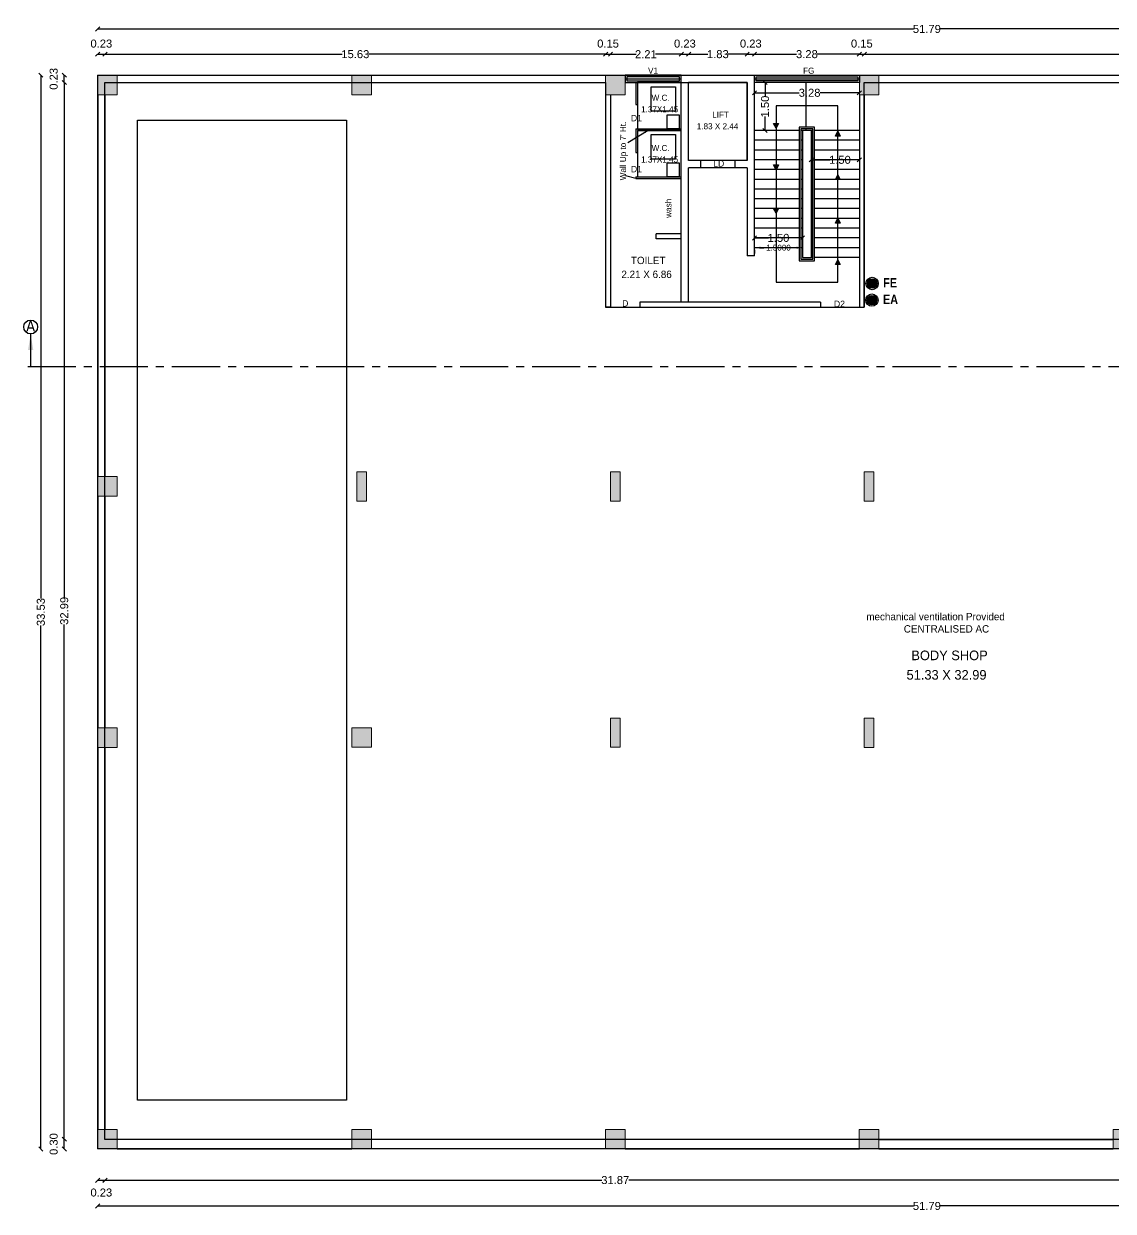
# Model space of a CAD drawing. Header units: metres. Extents: x 71870 to 71989, y 12512 to 13085.
# Drawn here: x 71908.63 to 71942.66, y 12799.46 to 12836.54 of the extents above; entities that cross this region are included whole.
import ezdxf

# ---------------------------------------------------------------- set-up
doc = ezdxf.new("R2010")
doc.units = ezdxf.units.M
doc.header["$MEASUREMENT"] = 0
doc.linetypes.add('ACAD_ISO08W100', pattern=[36, 24, -3, 6, -3])
doc.linetypes.add('CENTER2', pattern=[1.125, 0.75, -0.125, 0.125, -0.125])
doc.layers.get('Defpoints').update_dxf_attribs({"color": 6, "lineweight": 0})
doc.layers.add('BLK_1_FLR_2_BLT_UP_AREA', color=52, linetype='Continuous', plot=False)
for name, color, linetype in [('BLK_1_FLR_2_EXIT_WIDTH_STAIR', 1, 'Continuous'), ('BLK_1_FLR_2_LIFT_1', 30, 'Continuous'), ('BLK_1_FLR_2_ROOM_1', 2, 'Continuous'), ('BLK_1_FLR_2_WASH', 55, 'Continuous'), ('BLK_1_FLR_2_WATER_CLOSET', 1, 'Continuous'), ('TOILET_VENTILATION', 6, 'Continuous')]:
    doc.layers.add(name, color=color, linetype=linetype)
doc.layers.add('BLK_1_FLR_2_ROOM_1_LIGHT_VENTILATION_1', color=2, linetype='Continuous', lineweight=0)
doc.layers.add('COL', color=1, linetype='Continuous', lineweight=18)
doc.styles.add('century Gothic', font='arial.ttf')
doc.styles.get("Standard").update_dxf_attribs({"font": 'arial.ttf'})
doc.styles.add('TITLE', font='GOTHIC.TTF')
doc.dimstyles.new('STAND', dxfattribs={"dimtxt": 0.25, "dimasz": 0.13, "dimexe": 0, "dimexo": 0, "dimgap": 0, "dimtad": 0, "dimzin": 0, "dimdsep": 46, "dimtxsty": 'century Gothic', "dimblk": 'OBLIQUE', "dimcen": 0.15, "dimse1": 1, "dimse2": 1, "dimclrd": 5, "dimclre": 7, "dimclrt": 5, "dimazin": 0, "dimtfac": 1, "dimtofl": 0, "dimtmove": 0, "dimatfit": 3, "dimfxl": 0, "dimtolj": 1, "dimtzin": 0, "dimlwd": -1, "dimlwe": -1, "dimarcsym": 0})
doc.dimstyles.get("Standard").update_dxf_attribs({"dimtxt": 0.18, "dimasz": 0.18, "dimexe": 0.18, "dimexo": 0.0625, "dimgap": 0.09, "dimtad": 0, "dimtih": 1, "dimtoh": 1, "dimdec": 4, "dimzin": 0, "dimdsep": 46, "dimtxsty": 'Standard', "dimcen": 0.09, "dimadec": 0, "dimazin": 0, "dimtfac": 1, "dimtdec": 4, "dimtofl": 0, "dimtmove": 0, "dimatfit": 3, "dimfxl": 0, "dimtolj": 1, "dimtzin": 0, "dimarcsym": 0})

# ---------------------------------------------------------------- blocks, each defined once
blk = doc.blocks.new('*U3')
at = {"layer": 'COL'}
h = blk.add_hatch(color=8, dxfattribs=at)
h.dxf.hatch_style = 1
h.paths.add_polyline_path([(2704.9, 761), (2704.9, 737), (2680.9, 737), (2680.9, 761)])
at = {"layer": 'COL', "ltscale": 0.02}
blk.add_lwpolyline([(2704.9, 761), (2704.9, 737), (2680.9, 737), (2680.9, 761)], close=True, dxfattribs=at)
blk = doc.blocks.new('A$C493907E4')
at = {"layer": 'COL'}
h = blk.add_hatch(color=8, dxfattribs=at)
h.dxf.hatch_style = 1
h.paths.add_polyline_path([(12, 36), (12, 0), (0, 0), (0, 36)])
at = {"layer": 'COL', "ltscale": 0.02}
blk.add_lwpolyline([(12, 36), (12, 0), (0, 0), (0, 36)], close=True, dxfattribs=at)
blk = doc.blocks.new('_Oblique')
at = {"color": 0, "linetype": 'ByBlock', "lineweight": -2}
blk.add_line((-0.5, -0.5), (0.5, 0.5), dxfattribs=at)
blk = doc.blocks.new('*D95')
at = {"color": 5}
for p, q in [((71933.229, 12832.291), (71933.808, 12832.291)), ((71934.729, 12832.291), (71934.433, 12832.291))]:
    blk.add_line(p, q, dxfattribs=at)
at = {"layer": 'Defpoints', "color": 0, "lineweight": 25}
for p in [(71933.229, 12832.291), (71934.729, 12832.291), (71934.729, 12832.291)]:
    blk.add_point(p, dxfattribs=at)
at = {"color": 5, "xscale": 0.13, "yscale": 0.13, "zscale": 0.13, "rotation": 180}
blk.add_blockref('_Oblique', (71933.229, 12832.291), dxfattribs=at)
at = {"color": 5, "xscale": 0.13, "yscale": 0.13, "zscale": 0.13}
blk.add_blockref('_Oblique', (71934.729, 12832.291), dxfattribs=at)
at = {"color": 5, "insert": (71934.121, 12832.291), "char_height": 0.25, "attachment_point": 5, "style": 'century Gothic'}
blk.add_mtext('\\A1;1.50', dxfattribs=at)
blk = doc.blocks.new('*D96')
at = {"color": 5}
for p, q in [((71931.452, 12829.853), (71931.89, 12829.853)), ((71932.952, 12829.853), (71932.515, 12829.853))]:
    blk.add_line(p, q, dxfattribs=at)
at = {"layer": 'Defpoints', "color": 0, "lineweight": 25}
for p in [(71931.452, 12829.853), (71932.952, 12829.853), (71932.952, 12829.853)]:
    blk.add_point(p, dxfattribs=at)
at = {"color": 5, "xscale": 0.13, "yscale": 0.13, "zscale": 0.13, "rotation": 180}
blk.add_blockref('_Oblique', (71931.452, 12829.853), dxfattribs=at)
at = {"color": 5, "xscale": 0.13, "yscale": 0.13, "zscale": 0.13}
blk.add_blockref('_Oblique', (71932.952, 12829.853), dxfattribs=at)
at = {"color": 5, "insert": (71932.202, 12829.853), "char_height": 0.25, "attachment_point": 5, "style": 'century Gothic'}
blk.add_mtext('\\A1;1.50', dxfattribs=at)
blk = doc.blocks.new('*D97')
at = {"color": 5}
for p, q in [((71931.783, 12834.705), (71931.783, 12834.268)), ((71931.783, 12833.205), (71931.783, 12833.643))]:
    blk.add_line(p, q, dxfattribs=at)
at = {"layer": 'Defpoints', "color": 0, "lineweight": 25}
for p in [(71931.783, 12834.705), (71931.783, 12834.705), (71931.783, 12833.205)]:
    blk.add_point(p, dxfattribs=at)
at = {"color": 5, "xscale": 0.13, "yscale": 0.13, "zscale": 0.13}
for p, rotation in [((71931.783, 12834.705), 90), ((71931.783, 12833.205), 270)]:
    blk.add_blockref('_Oblique', p, dxfattribs=dict(at, rotation=rotation))
at = {"color": 5, "insert": (71931.783, 12833.955), "char_height": 0.25, "attachment_point": 5, "rotation": 90, "style": 'century Gothic'}
blk.add_mtext('\\A1;1.50', dxfattribs=at)
blk = doc.blocks.new('*D94')
at = {"color": 5}
for p, q in [((71931.452, 12834.384), (71932.849, 12834.384)), ((71934.729, 12834.384), (71933.499, 12834.384))]:
    blk.add_line(p, q, dxfattribs=at)
at = {"layer": 'Defpoints', "color": 0, "lineweight": 25}
for p in [(71931.452, 12834.388), (71934.729, 12834.384), (71934.729, 12834.324)]:
    blk.add_point(p, dxfattribs=at)
at = {"color": 5, "xscale": 0.13, "yscale": 0.13, "zscale": 0.13, "rotation": 180}
blk.add_blockref('_Oblique', (71931.452, 12834.384), dxfattribs=at)
at = {"color": 5, "xscale": 0.13, "yscale": 0.13, "zscale": 0.13}
blk.add_blockref('_Oblique', (71934.729, 12834.384), dxfattribs=at)
at = {"color": 5, "insert": (71933.174, 12834.384), "char_height": 0.25, "attachment_point": 5, "style": 'century Gothic'}
blk.add_mtext('\\A1;3.28', dxfattribs=at)
blk = doc.blocks.new('*D101')
at = {"color": 5}
blk.add_line((71910.94, 12835.59), (71911.169, 12835.59), dxfattribs=at)
at = {"layer": 'Defpoints', "color": 0, "lineweight": 25}
for p in [(71911.169, 12835.59), (71910.94, 12834.934), (71911.169, 12834.324)]:
    blk.add_point(p, dxfattribs=at)
at = {"color": 5, "xscale": 0.13, "yscale": 0.13, "zscale": 0.13, "rotation": 180}
blk.add_blockref('_Oblique', (71910.94, 12835.59), dxfattribs=at)
at = {"color": 5, "xscale": 0.13, "yscale": 0.13, "zscale": 0.13}
blk.add_blockref('_Oblique', (71911.169, 12835.59), dxfattribs=at)
at = {"color": 5, "insert": (71911.055, 12835.92), "char_height": 0.25, "attachment_point": 5, "style": 'century Gothic'}
blk.add_mtext('\\A1;0.23', dxfattribs=at)
blk = doc.blocks.new('*D102')
at = {"color": 5}
for p, q in [((71911.169, 12835.59), (71918.576, 12835.59)), ((71926.804, 12835.59), (71919.397, 12835.59))]:
    blk.add_line(p, q, dxfattribs=at)
at = {"layer": 'Defpoints', "color": 0, "lineweight": 25}
for p in [(71926.804, 12835.59), (71926.804, 12834.934), (71911.169, 12834.324)]:
    blk.add_point(p, dxfattribs=at)
at = {"color": 5, "xscale": 0.13, "yscale": 0.13, "zscale": 0.13, "rotation": 180}
blk.add_blockref('_Oblique', (71911.169, 12835.59), dxfattribs=at)
at = {"color": 5, "xscale": 0.13, "yscale": 0.13, "zscale": 0.13}
blk.add_blockref('_Oblique', (71926.804, 12835.59), dxfattribs=at)
at = {"color": 5, "insert": (71918.987, 12835.59), "char_height": 0.25, "attachment_point": 5, "style": 'century Gothic'}
blk.add_mtext('\\A1;15.63', dxfattribs=at)
blk = doc.blocks.new('*D103')
at = {"color": 5}
blk.add_line((71926.804, 12835.59), (71926.956, 12835.59), dxfattribs=at)
at = {"layer": 'Defpoints', "color": 0, "lineweight": 25}
for p in [(71926.956, 12835.59), (71926.804, 12834.934), (71926.956, 12834.324)]:
    blk.add_point(p, dxfattribs=at)
at = {"color": 5, "xscale": 0.13, "yscale": 0.13, "zscale": 0.13, "rotation": 180}
blk.add_blockref('_Oblique', (71926.804, 12835.59), dxfattribs=at)
at = {"color": 5, "xscale": 0.13, "yscale": 0.13, "zscale": 0.13}
blk.add_blockref('_Oblique', (71926.956, 12835.59), dxfattribs=at)
at = {"color": 5, "insert": (71926.88, 12835.92), "char_height": 0.25, "attachment_point": 5, "style": 'century Gothic'}
blk.add_mtext('\\A1;0.15', dxfattribs=at)
blk = doc.blocks.new('*D104')
at = {"color": 5}
for p, q in [((71926.956, 12835.59), (71927.759, 12835.59)), ((71929.166, 12835.59), (71928.364, 12835.59))]:
    blk.add_line(p, q, dxfattribs=at)
at = {"layer": 'Defpoints', "color": 0, "lineweight": 25}
for p in [(71929.166, 12835.59), (71929.166, 12834.705), (71926.956, 12834.324)]:
    blk.add_point(p, dxfattribs=at)
at = {"color": 5, "xscale": 0.13, "yscale": 0.13, "zscale": 0.13, "rotation": 180}
blk.add_blockref('_Oblique', (71926.956, 12835.59), dxfattribs=at)
at = {"color": 5, "xscale": 0.13, "yscale": 0.13, "zscale": 0.13}
blk.add_blockref('_Oblique', (71929.166, 12835.59), dxfattribs=at)
at = {"color": 5, "insert": (71928.061, 12835.59), "char_height": 0.25, "attachment_point": 5, "style": 'century Gothic'}
blk.add_mtext('\\A1;2.21', dxfattribs=at)
blk = doc.blocks.new('*D105')
at = {"color": 5}
blk.add_line((71929.166, 12835.59), (71929.395, 12835.59), dxfattribs=at)
at = {"layer": 'Defpoints', "color": 0, "lineweight": 25}
for p in [(71929.395, 12835.59), (71929.166, 12834.705), (71929.395, 12834.705)]:
    blk.add_point(p, dxfattribs=at)
at = {"color": 5, "xscale": 0.13, "yscale": 0.13, "zscale": 0.13, "rotation": 180}
blk.add_blockref('_Oblique', (71929.166, 12835.59), dxfattribs=at)
at = {"color": 5, "xscale": 0.13, "yscale": 0.13, "zscale": 0.13}
blk.add_blockref('_Oblique', (71929.395, 12835.59), dxfattribs=at)
at = {"color": 5, "insert": (71929.28, 12835.92), "char_height": 0.25, "attachment_point": 5, "style": 'century Gothic'}
blk.add_mtext('\\A1;0.23', dxfattribs=at)
blk = doc.blocks.new('*D106')
at = {"color": 5}
for p, q in [((71929.395, 12835.59), (71929.996, 12835.59)), ((71931.224, 12835.59), (71930.622, 12835.59))]:
    blk.add_line(p, q, dxfattribs=at)
at = {"layer": 'Defpoints', "color": 0, "lineweight": 25}
for p in [(71931.224, 12835.59), (71929.395, 12834.705), (71931.224, 12834.705)]:
    blk.add_point(p, dxfattribs=at)
at = {"color": 5, "xscale": 0.13, "yscale": 0.13, "zscale": 0.13, "rotation": 180}
blk.add_blockref('_Oblique', (71929.395, 12835.59), dxfattribs=at)
at = {"color": 5, "xscale": 0.13, "yscale": 0.13, "zscale": 0.13}
blk.add_blockref('_Oblique', (71931.224, 12835.59), dxfattribs=at)
at = {"color": 5, "insert": (71930.309, 12835.59), "char_height": 0.25, "attachment_point": 5, "style": 'century Gothic'}
blk.add_mtext('\\A1;1.83', dxfattribs=at)
blk = doc.blocks.new('*D107')
at = {"color": 5}
blk.add_line((71931.224, 12835.59), (71931.452, 12835.59), dxfattribs=at)
at = {"layer": 'Defpoints', "color": 0, "lineweight": 25}
for p in [(71931.452, 12835.59), (71931.224, 12834.705), (71931.452, 12834.705)]:
    blk.add_point(p, dxfattribs=at)
at = {"color": 5, "xscale": 0.13, "yscale": 0.13, "zscale": 0.13, "rotation": 180}
blk.add_blockref('_Oblique', (71931.224, 12835.59), dxfattribs=at)
at = {"color": 5, "xscale": 0.13, "yscale": 0.13, "zscale": 0.13}
blk.add_blockref('_Oblique', (71931.452, 12835.59), dxfattribs=at)
at = {"color": 5, "insert": (71931.338, 12835.92), "char_height": 0.25, "attachment_point": 5, "style": 'century Gothic'}
blk.add_mtext('\\A1;0.23', dxfattribs=at)
blk = doc.blocks.new('*D108')
at = {"color": 5}
for p, q in [((71931.452, 12835.59), (71932.766, 12835.59)), ((71934.729, 12835.59), (71933.415, 12835.59))]:
    blk.add_line(p, q, dxfattribs=at)
at = {"layer": 'Defpoints', "color": 0, "lineweight": 25}
for p in [(71934.729, 12835.59), (71931.452, 12834.705), (71934.729, 12834.324)]:
    blk.add_point(p, dxfattribs=at)
at = {"color": 5, "xscale": 0.13, "yscale": 0.13, "zscale": 0.13, "rotation": 180}
blk.add_blockref('_Oblique', (71931.452, 12835.59), dxfattribs=at)
at = {"color": 5, "xscale": 0.13, "yscale": 0.13, "zscale": 0.13}
blk.add_blockref('_Oblique', (71934.729, 12835.59), dxfattribs=at)
at = {"color": 5, "insert": (71933.09, 12835.59), "char_height": 0.25, "attachment_point": 5, "style": 'century Gothic'}
blk.add_mtext('\\A1;3.28', dxfattribs=at)
blk = doc.blocks.new('*D109')
at = {"color": 5}
blk.add_line((71934.729, 12835.59), (71934.881, 12835.59), dxfattribs=at)
at = {"layer": 'Defpoints', "color": 0, "lineweight": 25}
for p in [(71934.881, 12835.59), (71934.729, 12834.324), (71934.881, 12834.324)]:
    blk.add_point(p, dxfattribs=at)
at = {"color": 5, "xscale": 0.13, "yscale": 0.13, "zscale": 0.13, "rotation": 180}
blk.add_blockref('_Oblique', (71934.729, 12835.59), dxfattribs=at)
at = {"color": 5, "xscale": 0.13, "yscale": 0.13, "zscale": 0.13}
blk.add_blockref('_Oblique', (71934.881, 12835.59), dxfattribs=at)
at = {"color": 5, "insert": (71934.805, 12835.92), "char_height": 0.25, "attachment_point": 5, "style": 'century Gothic'}
blk.add_mtext('\\A1;0.15', dxfattribs=at)
blk = doc.blocks.new('*D110')
at = {"color": 5}
for p, q in [((71934.881, 12835.59), (71948.381, 12835.59)), ((71962.731, 12835.59), (71949.231, 12835.59))]:
    blk.add_line(p, q, dxfattribs=at)
at = {"layer": 'Defpoints', "color": 0, "lineweight": 25}
for p in [(71962.731, 12835.59), (71962.731, 12834.934), (71934.881, 12834.324)]:
    blk.add_point(p, dxfattribs=at)
at = {"color": 5, "xscale": 0.13, "yscale": 0.13, "zscale": 0.13, "rotation": 180}
blk.add_blockref('_Oblique', (71934.881, 12835.59), dxfattribs=at)
at = {"color": 5, "xscale": 0.13, "yscale": 0.13, "zscale": 0.13}
blk.add_blockref('_Oblique', (71962.731, 12835.59), dxfattribs=at)
at = {"color": 5, "insert": (71948.806, 12835.59), "char_height": 0.25, "attachment_point": 5, "style": 'century Gothic'}
blk.add_mtext('\\A1;27.85', dxfattribs=at)
blk = doc.blocks.new('*D112')
at = {"color": 5}
for p, q in [((71910.94, 12836.377), (71936.414, 12836.377)), ((71962.731, 12836.377), (71937.258, 12836.377))]:
    blk.add_line(p, q, dxfattribs=at)
at = {"layer": 'Defpoints', "color": 0, "lineweight": 25}
for p in [(71910.94, 12836.377), (71910.94, 12834.934), (71962.731, 12834.934)]:
    blk.add_point(p, dxfattribs=at)
at = {"color": 5, "xscale": 0.13, "yscale": 0.13, "zscale": 0.13, "rotation": 180}
blk.add_blockref('_Oblique', (71910.94, 12836.377), dxfattribs=at)
at = {"color": 5, "xscale": 0.13, "yscale": 0.13, "zscale": 0.13}
blk.add_blockref('_Oblique', (71962.731, 12836.377), dxfattribs=at)
at = {"color": 5, "insert": (71936.836, 12836.377), "char_height": 0.25, "attachment_point": 5, "style": 'century Gothic'}
blk.add_mtext('\\A1;51.79', dxfattribs=at)
blk = doc.blocks.new('*D113')
at = {"color": 5}
blk.add_line((71910.94, 12800.426), (71911.169, 12800.426), dxfattribs=at)
at = {"layer": 'Defpoints', "color": 0, "lineweight": 25}
for p in [(71911.169, 12802.016), (71910.94, 12801.406), (71911.169, 12800.426)]:
    blk.add_point(p, dxfattribs=at)
at = {"color": 5, "xscale": 0.13, "yscale": 0.13, "zscale": 0.13, "rotation": 180}
blk.add_blockref('_Oblique', (71910.94, 12800.426), dxfattribs=at)
at = {"color": 5, "xscale": 0.13, "yscale": 0.13, "zscale": 0.13}
blk.add_blockref('_Oblique', (71911.169, 12800.426), dxfattribs=at)
at = {"color": 5, "insert": (71911.055, 12800.043), "char_height": 0.25, "attachment_point": 5, "style": 'century Gothic'}
blk.add_mtext('\\A1;0.23', dxfattribs=at)
blk = doc.blocks.new('*D114')
at = {"color": 5}
for p, q in [((71911.169, 12800.432), (71926.682, 12800.432)), ((71943.038, 12800.432), (71927.525, 12800.432))]:
    blk.add_line(p, q, dxfattribs=at)
at = {"layer": 'Defpoints', "color": 0, "lineweight": 25}
for p in [(71911.169, 12802.016), (71943.038, 12802.016), (71943.038, 12800.432)]:
    blk.add_point(p, dxfattribs=at)
at = {"color": 5, "xscale": 0.13, "yscale": 0.13, "zscale": 0.13, "rotation": 180}
blk.add_blockref('_Oblique', (71911.169, 12800.432), dxfattribs=at)
at = {"color": 5, "xscale": 0.13, "yscale": 0.13, "zscale": 0.13}
blk.add_blockref('_Oblique', (71943.038, 12800.432), dxfattribs=at)
at = {"color": 5, "insert": (71927.104, 12800.432), "char_height": 0.25, "attachment_point": 5, "style": 'century Gothic'}
blk.add_mtext('\\A1;31.87', dxfattribs=at)
blk = doc.blocks.new('*D122')
at = {"color": 5}
for p, q in [((71910.94, 12799.624), (71936.414, 12799.624)), ((71962.731, 12799.624), (71937.258, 12799.624))]:
    blk.add_line(p, q, dxfattribs=at)
at = {"layer": 'Defpoints', "color": 0, "lineweight": 25}
for p in [(71910.94, 12801.406), (71962.731, 12801.406), (71962.731, 12799.624)]:
    blk.add_point(p, dxfattribs=at)
at = {"color": 5, "xscale": 0.13, "yscale": 0.13, "zscale": 0.13, "rotation": 180}
blk.add_blockref('_Oblique', (71910.94, 12799.624), dxfattribs=at)
at = {"color": 5, "xscale": 0.13, "yscale": 0.13, "zscale": 0.13}
blk.add_blockref('_Oblique', (71962.731, 12799.624), dxfattribs=at)
at = {"color": 5, "insert": (71936.836, 12799.624), "char_height": 0.25, "attachment_point": 5, "style": 'century Gothic'}
blk.add_mtext('\\A1;51.79', dxfattribs=at)
blk = doc.blocks.new('*D123')
at = {"color": 5}
blk.add_line((71909.897, 12801.406), (71909.897, 12801.711), dxfattribs=at)
at = {"layer": 'Defpoints', "color": 0, "lineweight": 25}
for p in [(71909.897, 12801.711), (71911.55, 12801.711), (71910.94, 12801.406)]:
    blk.add_point(p, dxfattribs=at)
at = {"color": 5, "xscale": 0.13, "yscale": 0.13, "zscale": 0.13}
for p, rotation in [((71909.897, 12801.711), 90), ((71909.897, 12801.406), 270)]:
    blk.add_blockref('_Oblique', p, dxfattribs=dict(at, rotation=rotation))
at = {"color": 5, "insert": (71909.567, 12801.558), "char_height": 0.25, "attachment_point": 5, "rotation": 90, "style": 'century Gothic'}
blk.add_mtext('\\A1;0.30', dxfattribs=at)
blk = doc.blocks.new('*D124')
at = {"color": 5}
for p, q in [((71909.897, 12834.705), (71909.897, 12818.63)), ((71909.897, 12801.711), (71909.897, 12817.786))]:
    blk.add_line(p, q, dxfattribs=at)
at = {"layer": 'Defpoints', "color": 0, "lineweight": 25}
for p in [(71909.897, 12834.705), (71911.55, 12834.705), (71911.55, 12801.711)]:
    blk.add_point(p, dxfattribs=at)
at = {"color": 5, "xscale": 0.13, "yscale": 0.13, "zscale": 0.13}
for p, rotation in [((71909.897, 12834.705), 90), ((71909.897, 12801.711), 270)]:
    blk.add_blockref('_Oblique', p, dxfattribs=dict(at, rotation=rotation))
at = {"color": 5, "insert": (71909.897, 12818.208), "char_height": 0.25, "attachment_point": 5, "rotation": 90, "style": 'century Gothic'}
blk.add_mtext('\\A1;32.99', dxfattribs=at)
blk = doc.blocks.new('*D125')
at = {"color": 5}
blk.add_line((71909.897, 12834.705), (71909.897, 12834.934), dxfattribs=at)
at = {"layer": 'Defpoints', "color": 0, "lineweight": 25}
for p in [(71909.897, 12834.934), (71910.94, 12834.934), (71911.55, 12834.705)]:
    blk.add_point(p, dxfattribs=at)
at = {"color": 5, "xscale": 0.13, "yscale": 0.13, "zscale": 0.13}
for p, rotation in [((71909.897, 12834.934), 90), ((71909.897, 12834.705), 270)]:
    blk.add_blockref('_Oblique', p, dxfattribs=dict(at, rotation=rotation))
at = {"color": 5, "insert": (71909.567, 12834.82), "char_height": 0.25, "attachment_point": 5, "rotation": 90, "style": 'century Gothic'}
blk.add_mtext('\\A1;0.23', dxfattribs=at)
blk = doc.blocks.new('*D126')
at = {"color": 5}
for p, q in [((71909.166, 12834.934), (71909.166, 12818.592)), ((71909.166, 12801.406), (71909.166, 12817.748))]:
    blk.add_line(p, q, dxfattribs=at)
at = {"layer": 'Defpoints', "color": 0, "lineweight": 25}
for p in [(71910.94, 12834.934), (71909.166, 12801.406), (71910.94, 12801.406)]:
    blk.add_point(p, dxfattribs=at)
at = {"color": 5, "xscale": 0.13, "yscale": 0.13, "zscale": 0.13}
for p, rotation in [((71909.166, 12834.934), 90), ((71909.166, 12801.406), 270)]:
    blk.add_blockref('_Oblique', p, dxfattribs=dict(at, rotation=rotation))
at = {"color": 5, "insert": (71909.166, 12818.17), "char_height": 0.25, "attachment_point": 5, "rotation": 90, "style": 'century Gothic'}
blk.add_mtext('\\A1;33.53', dxfattribs=at)
blk = doc.blocks.new('*D220')
at = {"layer": 'BLK_1_FLR_2_EXIT_WIDTH_STAIR', "color": 0, "lineweight": -2}
for p, q in [((71931.452, 12829.485), (71931.452, 12829.368)), ((71931.632, 12829.548), (71931.747, 12829.548)), ((71932.772, 12829.548), (71932.657, 12829.548)), ((71932.952, 12829.485), (71932.952, 12829.368))]:
    blk.add_line(p, q, dxfattribs=at)
at = {"layer": 'BLK_1_FLR_2_EXIT_WIDTH_STAIR', "color": 0, "lineweight": 25}
for points in [[(71931.632, 12829.578), (71931.632, 12829.518), (71931.452, 12829.548)], [(71932.772, 12829.578), (71932.772, 12829.518), (71932.952, 12829.548)]]:
    blk.add_solid(points, dxfattribs=at)
at = {"layer": 'Defpoints', "color": 0, "lineweight": 25}
for p in [(71931.452, 12829.548), (71932.952, 12829.548), (71932.952, 12829.548)]:
    blk.add_point(p, dxfattribs=at)
at = {"layer": 'BLK_1_FLR_2_EXIT_WIDTH_STAIR', "color": 0, "insert": (71932.202, 12829.548), "char_height": 0.18, "attachment_point": 5}
blk.add_mtext('\\A1;1.5000', dxfattribs=at)

msp = doc.modelspace()

# ---------------------------------------------------------------- hatches: boundary and pattern name
h = msp.add_hatch(color=252)
h.dxf.hatch_style = 1
h.paths.add_polyline_path([(71932.04922, 12833.42811), (71932.20162, 12833.42811), (71932.12542, 12833.27571)])
h = msp.add_hatch(color=252)
h.dxf.hatch_style = 1
h.paths.add_polyline_path([(71934.13186, 12833.03338), (71933.97946, 12833.03338), (71934.05566, 12833.18578)])
h = msp.add_hatch(color=252)
h.dxf.hatch_style = 1
h.paths.add_polyline_path([(71932.04922, 12832.13271), (71932.20162, 12832.13271), (71932.12542, 12831.98031)])
h = msp.add_hatch(color=252)
h.dxf.hatch_style = 1
h.paths.add_polyline_path([(71934.13169, 12831.67483), (71933.97929, 12831.67483), (71934.05549, 12831.82723)])
h = msp.add_hatch(color=252)
h.dxf.hatch_style = 1
h.paths.add_polyline_path([(71932.04922, 12830.77381), (71932.20162, 12830.77381), (71932.12542, 12830.62141)])
h = msp.add_hatch(color=252)
h.dxf.hatch_style = 1
h.paths.add_polyline_path([(71934.13169, 12830.31593), (71933.97929, 12830.31593), (71934.05549, 12830.46833)])
h = msp.add_hatch(color=252)
h.dxf.hatch_style = 1
h.paths.add_polyline_path([(71934.13169, 12829.02053), (71933.97929, 12829.02053), (71934.05549, 12829.17293)])
at = {"lineweight": 25}
h = msp.add_hatch(color=33, dxfattribs=at)
h.dxf.hatch_style = 1
h.paths.add_polyline_path([(71935.27495, 12828.42953, 1), (71934.97774, 12828.42953, 1)])
h = msp.add_hatch(color=33, dxfattribs=at)
h.dxf.hatch_style = 1
h.paths.add_polyline_path([(71935.26809, 12827.91155, 1), (71934.97088, 12827.91155, 1)])

# ---------------------------------------------------------------- linework, layer by layer
for p, q in [((71911.55004, 12834.93406), (71918.88282, 12834.93406)), ((71919.49242, 12834.93406), (71968.47144, 12834.93402)), ((71911.55004, 12834.70546), (71918.88282, 12834.70546)), ((71919.49242, 12834.70545), (71926.80397, 12834.70545)), ((71927.41357, 12834.70546), (71929.60907, 12834.70546)), ((71927.74375, 12834.70546), (71927.74376, 12834.02189)), ((71927.79455, 12834.70546), (71927.79456, 12834.02189)), ((71929.16614, 12827.84745), (71929.16614, 12834.70541)), ((71929.39474, 12832.26701), (71929.39474, 12834.70541)), ((71931.22355, 12834.70541), (71929.39474, 12834.70541)), ((71931.22355, 12832.26701), (71931.22355, 12834.70541)), ((71934.72877, 12834.70547), (71931.45215, 12834.70543)), ((71931.45216, 12829.29523), (71931.45215, 12834.70543)), ((71935.33837, 12834.70545), (71968.47144, 12834.70542)), ((71910.94044, 12834.32446), (71910.94044, 12822.39918)), ((71911.16904, 12834.32446), (71911.16904, 12822.39918)), ((71926.80397, 12834.32445), (71926.80397, 12827.69505)), ((71926.95637, 12834.32445), (71926.95637, 12827.69505)), ((71934.72874, 12834.32445), (71934.72943, 12827.69505)), ((71934.88114, 12834.32447), (71934.88183, 12827.69505)), ((71927.74376, 12834.02189), (71927.79456, 12834.02189)), ((71927.74375, 12833.25989), (71929.16614, 12833.25989)), ((71927.74375, 12833.25989), (71927.74376, 12832.52552)), ((71927.79455, 12833.20909), (71929.16614, 12833.20909)), ((71927.79455, 12833.20909), (71927.79456, 12832.52552)), ((71931.22354, 12832.87658), (71931.22354, 12832.26701)), ((71927.74376, 12832.52552), (71927.79456, 12832.52552)), ((71929.77359, 12832.26701), (71929.39474, 12832.26701)), ((71929.77359, 12832.03841), (71929.77359, 12832.26701)), ((71931.22355, 12832.26701), (71930.84468, 12832.26701)), ((71930.84468, 12832.03841), (71930.84468, 12832.26701)), ((71929.39474, 12827.84745), (71929.39474, 12832.03841)), ((71931.22355, 12832.03841), (71929.39474, 12832.03841)), ((71929.77359, 12832.03841), (71929.39474, 12832.03841)), ((71929.61907, 12832.0384), (71929.61905, 12832.0384)), ((71929.61907, 12832.03841), (71929.61907, 12832.0384)), ((71931.22355, 12832.03841), (71930.84468, 12832.03841)), ((71931.22354, 12832.03841), (71931.22356, 12829.29523)), ((71927.74375, 12831.76352), (71927.74375, 12831.71272)), ((71927.74375, 12831.76352), (71929.16614, 12831.76352)), ((71927.74375, 12831.71272), (71929.16614, 12831.71272)), ((71929.16614, 12829.98105), (71928.38062, 12829.98105)), ((71928.38062, 12829.82865), (71928.38062, 12829.98105)), ((71929.16614, 12829.82865), (71928.38062, 12829.82865)), ((71931.45216, 12829.29523), (71931.22356, 12829.29523)), ((71933.51027, 12827.84745), (71927.87077, 12827.84745)), ((71927.87077, 12827.84745), (71927.87077, 12827.69505)), ((71933.51027, 12827.84745), (71933.51029, 12827.69492)), ((71926.95637, 12827.69505), (71926.80397, 12827.69505)), ((71927.87077, 12827.69505), (71933.51029, 12827.69505)), ((71934.72943, 12827.69505), (71934.88183, 12827.69505)), ((71910.94044, 12821.78958), (71910.94044, 12814.5506)), ((71911.16904, 12821.78958), (71911.16904, 12814.5506)), ((71910.94044, 12813.941), (71910.94044, 12802.01569)), ((71911.16904, 12813.941), (71911.16904, 12802.01569)), ((71911.55004, 12801.71089), (71918.88282, 12801.71089)), ((71919.49242, 12801.71089), (71926.80397, 12801.7109)), ((71927.41357, 12801.71095), (71934.72787, 12801.70489)), ((71935.33747, 12801.70489), (71942.65722, 12801.7049)), ((71911.55004, 12801.40609), (71918.88282, 12801.40609)), ((71926.80397, 12801.40606), (71919.49242, 12801.40609)), ((71927.41357, 12801.40605), (71934.72786, 12801.40605)), ((71935.33747, 12801.40605), (71942.65721, 12801.40605))]:
    msp.add_line(p, q)
at = {"ltscale": 100}
for p, q in [((71933.06973, 12833.30705), (71933.06971, 12834.7054)), ((71932.85055, 12833.20539), (71931.45215, 12833.20538)), ((71932.95215, 12833.2054), (71932.90135, 12833.2054)), ((71933.06973, 12833.20542), (71933.06973, 12833.25625)), ((71933.27964, 12833.2054), (71933.22884, 12833.2054)), ((71934.72885, 12833.20542), (71933.33044, 12833.2054)), ((71932.85055, 12832.90059), (71931.45215, 12832.90058)), ((71932.85055, 12832.59579), (71931.45215, 12832.59578)), ((71932.95215, 12832.9006), (71932.90135, 12832.9006)), ((71932.95215, 12832.5958), (71932.90135, 12832.5958)), ((71933.27967, 12832.9006), (71933.22887, 12832.9006)), ((71933.27971, 12832.5958), (71933.22891, 12832.5958)), ((71934.72885, 12832.90062), (71933.33047, 12832.9006)), ((71934.72885, 12832.59582), (71933.33051, 12832.5958)), ((71932.85055, 12832.29099), (71931.45215, 12832.29098)), ((71932.95215, 12832.291), (71932.90135, 12832.291)), ((71933.27974, 12832.291), (71933.22894, 12832.291)), ((71934.72885, 12832.29102), (71933.33054, 12832.291)), ((71930.84468, 12832.03841), (71929.77359, 12832.03841)), ((71932.85055, 12831.98619), (71931.45215, 12831.98618)), ((71932.95215, 12831.9862), (71932.90135, 12831.9862)), ((71933.27977, 12831.9862), (71933.22897, 12831.9862)), ((71934.72885, 12831.98622), (71933.33057, 12831.9862)), ((71932.85055, 12831.68139), (71931.45215, 12831.68138)), ((71932.95215, 12831.6814), (71932.90135, 12831.6814)), ((71933.2798, 12831.6814), (71933.229, 12831.6814)), ((71934.72885, 12831.68142), (71933.3306, 12831.6814)), ((71932.85055, 12831.37659), (71931.45215, 12831.37658)), ((71932.95215, 12831.3766), (71932.90135, 12831.3766)), ((71933.27984, 12831.3766), (71933.22904, 12831.3766)), ((71934.72885, 12831.37662), (71933.33064, 12831.3766)), ((71932.85055, 12831.07179), (71931.45215, 12831.07178)), ((71932.85055, 12830.76699), (71931.45215, 12830.76698)), ((71932.95215, 12831.0718), (71932.90135, 12831.0718)), ((71932.95215, 12830.767), (71932.90135, 12830.767)), ((71933.27987, 12831.0718), (71933.22907, 12831.0718)), ((71933.2799, 12830.767), (71933.2291, 12830.767)), ((71934.72885, 12831.07182), (71933.33067, 12831.0718)), ((71934.72885, 12830.76702), (71933.3307, 12830.767)), ((71932.85054, 12830.46219), (71931.45215, 12830.46218)), ((71932.95214, 12830.4622), (71932.90134, 12830.4622)), ((71933.27993, 12830.4622), (71933.22913, 12830.4622)), ((71934.72885, 12830.46222), (71933.33073, 12830.4622)), ((71932.85054, 12830.15739), (71931.45215, 12830.15738)), ((71932.95214, 12830.1574), (71932.90134, 12830.1574)), ((71933.27997, 12830.1574), (71933.22917, 12830.1574)), ((71934.72885, 12830.15742), (71933.33077, 12830.1574)), ((71932.85054, 12829.85259), (71931.45215, 12829.85258)), ((71932.95214, 12829.8526), (71932.90134, 12829.8526)), ((71933.28, 12829.8526), (71933.2292, 12829.8526)), ((71934.72885, 12829.85262), (71933.3308, 12829.8526)), ((71932.85054, 12829.54779), (71931.45215, 12829.54778)), ((71932.95214, 12829.5478), (71932.90134, 12829.5478)), ((71933.28003, 12829.5478), (71933.22923, 12829.5478)), ((71933.28006, 12829.243), (71933.22926, 12829.243)), ((71934.72885, 12829.54782), (71933.33083, 12829.5478)), ((71934.72885, 12829.24302), (71933.33086, 12829.243))]:
    msp.add_line(p, q, dxfattribs=at)
at = {"color": 6}
for points in [[(71929.16614, 12834.7054), (71929.16614, 12834.93401), (71927.41358, 12834.93403), (71927.41358, 12834.70542)], [(71929.11614, 12834.7554), (71929.11614, 12834.88401), (71927.46358, 12834.88403), (71927.46358, 12834.75542)], [(71931.45215, 12834.934), (71934.72877, 12834.934), (71934.72877, 12834.70542), (71931.45215, 12834.70542)], [(71931.50215, 12834.884), (71934.67877, 12834.884), (71934.67877, 12834.75542), (71931.50215, 12834.75542)]]:
    msp.add_lwpolyline(points, close=True, dxfattribs=at)
for points in [[(71927.41358, 12834.81973), (71929.16614, 12834.8197)], [(71931.45215, 12834.81968), (71934.72877, 12834.81968)]]:
    msp.add_lwpolyline(points, dxfattribs=at)
at = {"linetype": 'ACAD_ISO08W100'}
msp.add_lwpolyline([(71934.05547, 12833.98003), (71932.12544, 12833.97982), (71932.12542, 12828.46841), (71934.05605, 12828.46862)], close=True, dxfattribs=at)
at = {"color": 252}
for points in [[(71932.04922, 12833.42811), (71932.20162, 12833.42811), (71932.12542, 12833.27571)], [(71934.13186, 12833.03338), (71933.97946, 12833.03338), (71934.05566, 12833.18578)], [(71932.04922, 12832.13271), (71932.20162, 12832.13271), (71932.12542, 12831.98031)], [(71934.13169, 12831.67483), (71933.97929, 12831.67483), (71934.05549, 12831.82723)], [(71932.04922, 12830.77381), (71932.20162, 12830.77381), (71932.12542, 12830.62141)], [(71934.13169, 12830.31593), (71933.97929, 12830.31593), (71934.05549, 12830.46833)], [(71934.13169, 12829.02053), (71933.97929, 12829.02053), (71934.05549, 12829.17293)]]:
    msp.add_lwpolyline(points, close=True, dxfattribs=at)
at = {"ltscale": 100}
for points in [[(71933.33043, 12833.30704), (71932.85055, 12833.30699), (71932.85054, 12829.14139), (71933.33087, 12829.14144)], [(71933.27964, 12833.25624), (71932.90135, 12833.25619), (71932.90134, 12829.19219), (71933.28007, 12829.19224)], [(71933.22884, 12833.20543), (71932.95215, 12833.2054), (71932.95214, 12829.243), (71933.22926, 12829.24303)]]:
    msp.add_lwpolyline(points, close=True, dxfattribs=at)
at = {"color": 1, "linetype": 'CENTER2', "lineweight": 25, "ltscale": 2}
msp.add_lwpolyline([(71908.76131, 12825.83876), (71972.98936, 12825.83876)], dxfattribs=at)
at = {"color": 33, "lineweight": 25}
for centre, radius in [((71935.12634, 12828.42953), 0.1938), ((71935.12634, 12828.42953), 0.14861), ((71935.11949, 12827.91155), 0.1938), ((71935.11949, 12827.91155), 0.14861)]:
    msp.add_circle(centre, radius, dxfattribs=at)
at = {"color": 1, "linetype": 'Continuous', "lineweight": 25, "ltscale": 2}
msp.add_circle((71908.84772, 12827.07253), 0.21596, dxfattribs=at)
at = {"layer": 'BLK_1_FLR_2_BLT_UP_AREA', "color": 52, "lineweight": 25}
msp.add_lwpolyline([(71910.94044, 12834.93406), (71923.74205, 12834.93406), (71968.47144, 12834.93402, -0.41421312), (71971.51944, 12831.88602), (71971.51944, 12804.45405, -0.41421356), (71968.47144, 12801.40605), (71910.94044, 12801.40605)], format="xyb", close=True, dxfattribs=at)
at = {"layer": 'BLK_1_FLR_2_LIFT_1', "color": 30, "lineweight": 25}
msp.add_lwpolyline([(71929.39473, 12834.70536), (71931.22354, 12834.70536), (71931.22354, 12832.26696), (71929.39473, 12832.26696)], close=True, dxfattribs=at)
at = {"layer": 'BLK_1_FLR_2_ROOM_1', "color": 2, "lineweight": 25}
msp.add_lwpolyline([(71911.16904, 12834.32446), (71911.16904, 12834.70546), (71926.80397, 12834.70545), (71926.80397, 12827.69505), (71934.88183, 12827.69505), (71934.88183, 12834.70545), (71962.73105, 12834.70545), (71962.73103, 12801.63465), (71950.81061, 12801.63465), (71950.81061, 12808.72124), (71943.03788, 12808.72124), (71943.03788, 12801.70491), (71911.16904, 12801.70491)], close=True, dxfattribs=at)
at = {"layer": 'BLK_1_FLR_2_ROOM_1_LIGHT_VENTILATION_1', "color": 2, "lineweight": 25}
msp.add_lwpolyline([(71912.18663, 12833.52505), (71918.71644, 12833.52505), (71918.71644, 12802.92607), (71912.18663, 12802.92607)], close=True, dxfattribs=at)
at = {"layer": 'BLK_1_FLR_2_WASH', "lineweight": 25}
for points in [[(71929.1057, 12833.69249), (71929.1057, 12833.25989), (71928.73092, 12833.25989), (71928.73092, 12833.69249)], [(71929.1057, 12832.19613), (71929.1057, 12831.76353), (71928.73092, 12831.76353), (71928.73092, 12832.19613)]]:
    msp.add_lwpolyline(points, close=True, dxfattribs=at)
at = {"layer": 'BLK_1_FLR_2_WATER_CLOSET', "color": 3, "lineweight": 25}
for points in [[(71927.79456, 12834.70536), (71927.79456, 12833.25989), (71929.16614, 12833.25989), (71929.16614, 12834.70536)], [(71927.79456, 12833.20899), (71927.79456, 12831.76352), (71929.16614, 12831.76353), (71929.16614, 12833.209)]]:
    msp.add_lwpolyline(points, close=True, dxfattribs=at)
at = {"layer": 'TOILET_VENTILATION', "color": 6, "ltscale": 1.5}
for points in [[(71928.22592, 12834.57524), (71928.98792, 12834.57524), (71928.98792, 12833.81324), (71928.22592, 12833.81324)], [(71928.22592, 12833.07887), (71928.98792, 12833.07887), (71928.98792, 12832.31687), (71928.22592, 12832.31687)]]:
    msp.add_lwpolyline(points, close=True, dxfattribs=at)

# ---------------------------------------------------------------- block references
at = {"xscale": 0.0254, "yscale": 0.0254, "zscale": 0.0254}
for p in [(71842.84461, 12815.60457), (71850.78699, 12815.60457), (71858.70814, 12815.60457), (71866.63294, 12815.60457), (71842.84461, 12803.0697), (71842.84461, 12795.22111), (71850.78699, 12795.22711), (71842.8446, 12782.68617), (71850.78698, 12782.68617), (71858.70814, 12782.68617), (71866.63203, 12782.68617), (71874.56138, 12782.68617)]:
    msp.add_blockref('*U3', p, dxfattribs=at)
at = {"xscale": 0.0254, "yscale": 0.0254, "zscale": 0.0254, "rotation": 180}
for p in [(71919.34002, 12822.55158), (71927.26118, 12822.55158), (71935.18507, 12822.55158), (71927.26118, 12814.86139), (71935.18507, 12814.85539)]:
    msp.add_blockref('A$C493907E4', p, dxfattribs=at)

# ---------------------------------------------------------------- texts
at = {"attachment_point": 1, "style": 'TITLE'}
for s, insert, char_height, width in [('V1', (71928.12884, 12835.17068), 0.19, 0.4813095), ('FG', (71932.97076, 12835.17065), 0.19, 0.4813095), ('W.C.', (71928.24076, 12834.32467), 0.19, 0.4813095), ('D1', (71927.59565, 12833.69436), 0.2, 1.6006521), ('1.37X1.45', (71927.91141, 12833.96603), 0.19, 1.6590334), ('LIFT', (71930.13127, 12833.79364), 0.19, 0.4813095), ('1.83 X 2.44', (71929.65031, 12833.43501), 0.19, 1.6590334), ('W.C.', (71928.24076, 12832.75566), 0.19, 0.4813095), ('1.37X1.45', (71927.91141, 12832.39703), 0.19, 1.6590334), ('LD', (71930.16756, 12832.27672), 0.2, 1.6006521), ('D1', (71927.59565, 12832.1015), 0.2, 1.6006521), ('TOILET', (71927.59477, 12829.26575), 0.23, 2.3560524), ('2.21 X 6.86', (71927.29666, 12828.83107), 0.23, 1.6006521), ('D', (71927.32047, 12827.90863), 0.2, 1.6006521), ('D2', (71933.93494, 12827.89387), 0.2, 1.6006521), ('{\\W9.268949; }mechanical ventilation Provided\\P{\\W7.65461;   }CENTRALISED AC', (71934.15343, 12818.14373), 0.23, 6.6482647), ('BODY SHOP', (71936.35103, 12816.96742), 0.3, 2.3595602), ('51.33 X 32.99', (71936.20154, 12816.35931), 0.3, 2.5770123)]:
    msp.add_mtext(s, dxfattribs=dict(at, insert=insert, char_height=char_height, width=width))
at = {"char_height": 0.19, "attachment_point": 1, "rotation": 90, "style": 'TITLE'}
for s, insert, width in [("Wall Up to 7' Ht.", (71927.25227, 12831.6537), 2.0436829), ('wash', (71928.66894, 12830.48003), 0.4813095)]:
    msp.add_mtext(s, dxfattribs=dict(at, insert=insert, width=width))
at = {"color": 33, "lineweight": 25, "char_height": 0.2950098, "attachment_point": 1}
for s, insert in [('{\\fArial Narrow|b1|i0|c0|p34;FE}', (71935.47267, 12828.60036)), ('{\\fArial Narrow|b1|i0|c0|p34;EA}', (71935.46581, 12828.08238))]:
    msp.add_mtext_dynamic_manual_height_columns(s, width=13.7588778, gutter_width=6.01629, heights=[0], dxfattribs=dict(at, insert=insert))
at = {"color": 1, "linetype": 'Continuous', "lineweight": 25, "ltscale": 2, "insert": (71908.70859, 12827.27508), "char_height": 0.3429, "attachment_point": 1}
msp.add_mtext_dynamic_manual_height_columns('{\\fTahoma|b0|i0|c0|p34;A}', width=1547.5845061, gutter_width=1, heights=[0], dxfattribs=at)

# ---------------------------------------------------------------- dimensions: what is measured, and where the dimension line sits
for base, p1, p2, picture, middle in [((71910.94044, 12836.37664), (71962.73105, 12834.93403), (71910.94044, 12834.93406), '*D112', (71936.83574, 12836.37664)), ((71926.80398, 12835.59001), (71911.16904, 12834.32446), (71926.80398, 12834.93405), '*D102', (71918.98651, 12835.59001)), ((71929.16614, 12835.59001), (71926.95637, 12834.32445), (71929.16614, 12834.70536), '*D104', (71928.06126, 12835.59001)), ((71931.22355, 12835.59001), (71929.39474, 12834.70541), (71931.22355, 12834.70541), '*D106', (71930.30914, 12835.59001)), ((71934.72874, 12835.59001), (71931.45215, 12834.70542), (71934.72874, 12834.32445), '*D108', (71933.09045, 12835.59001)), ((71962.73105, 12835.59001), (71934.88114, 12834.32445), (71962.73105, 12834.93403), '*D110', (71948.80609, 12835.59001)), ((71911.16904, 12800.42616), (71910.94043, 12801.40606), (71911.16904, 12802.01569), '*D113', (71911.05474, 12800.04297)), ((71943.03821, 12800.43215), (71911.16904, 12802.01569), (71943.03821, 12802.01565), '*D114', (71927.10362, 12800.43215)), ((71962.73103, 12799.62388), (71910.94043, 12801.40606), (71962.73103, 12801.40605), '*D122', (71936.83573, 12799.62388))]:
    dim = msp.add_linear_dim(base=base, p1=p1, p2=p2, dimstyle='STAND', override={"dimtmove": 2})
    dim.commit()
    dim.dimension.update_dxf_attribs({"geometry": picture, "text_midpoint": middle})
for base, p1, p2, picture, middle in [((71911.16904, 12835.59001), (71910.94044, 12834.93406), (71911.16904, 12834.32446), '*D101', (71911.05474, 12835.92001)), ((71926.95637, 12835.59001), (71926.80398, 12834.93405), (71926.95637, 12834.32445), '*D103', (71926.88017, 12835.92001)), ((71929.39474, 12835.59001), (71929.16614, 12834.70536), (71929.39474, 12834.70541), '*D105', (71929.28044, 12835.92001)), ((71931.45215, 12835.59001), (71931.22355, 12834.70541), (71931.45215, 12834.70542), '*D107', (71931.33785, 12835.92001)), ((71934.88114, 12835.59001), (71934.72874, 12834.32445), (71934.88114, 12834.32445), '*D109', (71934.80494, 12835.92001))]:
    dim = msp.add_linear_dim(base=base, p1=p1, p2=p2, dimstyle='STAND', override={"dimtmove": 2})
    dim.commit()
    dim.dimension.update_dxf_attribs({"geometry": picture, "text_midpoint": middle, "dimtype": 160})
for base, p1, p2, picture, middle in [((71909.16556, 12801.40606), (71910.94044, 12834.93406), (71910.94043, 12801.40606), '*D126', (71909.16556, 12818.17006)), ((71909.89728, 12834.70546), (71911.55003, 12801.71086), (71911.55004, 12834.70546), '*D124', (71909.89728, 12818.20816))]:
    dim = msp.add_linear_dim(base=base, p1=p1, p2=p2, angle=90, dimstyle='STAND', override={"dimtmove": 2})
    dim.commit()
    dim.dimension.update_dxf_attribs({"geometry": picture, "text_midpoint": middle})
for base, p1, p2, picture, middle in [((71909.89728, 12834.93406), (71911.55004, 12834.70546), (71910.94044, 12834.93406), '*D125', (71909.56728, 12834.81976)), ((71909.89728, 12801.71086), (71910.94043, 12801.40606), (71911.55003, 12801.71086), '*D123', (71909.56728, 12801.55846))]:
    dim = msp.add_linear_dim(base=base, p1=p1, p2=p2, angle=90, dimstyle='STAND', override={"dimtmove": 2})
    dim.commit()
    dim.dimension.update_dxf_attribs({"geometry": picture, "text_midpoint": middle, "dimtype": 160})
for base, p1, p2, picture, middle in [((71934.72873, 12834.38422), (71931.45215, 12834.38794), (71934.72873, 12834.32439), '*D94', (71933.17366, 12834.38422)), ((71934.72885, 12832.29101), (71933.22894, 12832.291), (71934.72885, 12832.29102), '*D95', (71934.12095, 12832.29101))]:
    dim = msp.add_linear_dim(base=base, p1=p1, p2=p2, dimstyle='STAND')
    dim.commit()
    dim.dimension.update_dxf_attribs({"geometry": picture, "text_midpoint": middle, "dimtype": 160})
dim = msp.add_linear_dim(base=(71931.78269, 12834.70538), p1=(71931.78272, 12833.20538), p2=(71931.78269, 12834.70538), angle=90, dimstyle='STAND')
dim.commit()
dim.dimension.update_dxf_attribs({"geometry": '*D97', "text_midpoint": (71931.78269, 12833.95538)})
dim = msp.add_linear_dim(base=(71932.95214, 12829.85257), p1=(71931.45215, 12829.85258), p2=(71932.95214, 12829.85257), dimstyle='STAND')
dim.commit()
dim.dimension.update_dxf_attribs({"geometry": '*D96', "text_midpoint": (71932.20215, 12829.85257)})
at = {"layer": 'BLK_1_FLR_2_EXIT_WIDTH_STAIR'}
dim = msp.add_linear_dim(base=(71932.95214, 12829.54778), p1=(71931.45215, 12829.54778), p2=(71932.95214, 12829.5478), dimstyle='Standard', dxfattribs=at)
dim.commit()
dim.dimension.update_dxf_attribs({"geometry": '*D220', "text_midpoint": (71932.20215, 12829.54778)})

# ---------------------------------------------------------------- leaders
at = {"lineweight": 25}
for points in [[(71928.13675, 12833.20909), (71927.50213, 12832.82393)], [(71927.74375, 12831.71272), (71927.42409, 12831.78967)]]:
    msp.add_leader(points, dimstyle='STAND', override={"dimgap": 0, "dimtad": 0}, dxfattribs=at)
at = {"color": 1, "linetype": 'Continuous', "lineweight": 25, "ltscale": 2}
msp.add_leader([(71908.84772, 12826.84829), (71908.84772, 12825.83876)], dimstyle='Standard', override={"dimasz": 0.5, "dimgap": 0.09, "dimtad": 0, "dimclrd": 1}, dxfattribs=at)

doc.saveas('drawing.dxf')
